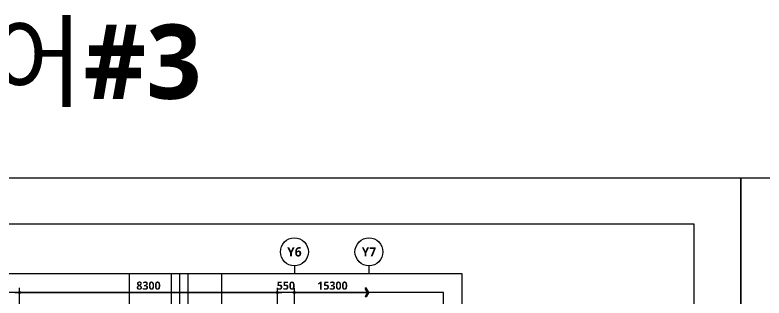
# Model space of a CAD drawing. Header units: millimetres. Extents: x 0 to 356400, y 0 to 68257.
# Drawn here: x 110275 to 134400, y 59121 to 68257 of the extents above; entities that cross this region are included whole.
import ezdxf
from ezdxf.enums import TextEntityAlignment as Align

# ---------------------------------------------------------------- set-up
doc = ezdxf.new("R2010")
doc.units = ezdxf.units.MM
doc.header["$LTSCALE"] = 75
doc.layers.get('Defpoints').update_dxf_attribs({"color": 161})
for name, color, linetype in [('A-ANNO-TEXT1', 7, 'Continuous'), ('A-ST-AXIS-BUB', 7, 'Continuous'), ('A-ST-AXIS-DIM', 7, 'Continuous')]:
    doc.layers.add(name, color=color, linetype=linetype)
for name, color, linetype, plot in [('Defpoint', 161, 'Continuous', False), ('G(그리드1)', 185, 'Continuous', False), ('G(그리드2)', 235, 'Continuous', False)]:
    doc.layers.add(name, color=color, linetype=linetype, plot=plot)
doc.styles.add('2020음성 1차', font='NanumGothicBold.ttf')
doc.styles.add('SH_대대리576', font='')
doc.styles.add('SH_진천_나눔', font='NanumGothicBold.ttf')
doc.styles.get('SH_대대리576').set_extended_font_data('NanumGothic', bold=True)
doc.dimstyles.new('SHP 75', dxfattribs={"dimscale": 75, "dimtxt": 3.5, "dimasz": 1, "dimexe": 2, "dimexo": 2, "dimgap": 1, "dimtad": 1, "dimdec": 0, "dimzin": 0, "dimdsep": 46, "dimtxsty": 'SH_대대리576', "dimblk": 'DIMDOT', "dimcen": 0.09, "dimclrd": 256, "dimclre": 256, "dimclrt": 3, "dimadec": 0, "dimazin": 1, "dimtfac": 1, "dimtdec": 0, "dimtix": 1, "dimtmove": 2, "dimatfit": 0, "dimldrblk": 'DIMDOT', "dimfxl": 1, "dimtfillclr": 3, "dimtolj": 1, "dimtzin": 0, "dimlwd": -1, "dimlwe": -1, "dimarcsym": 0})

# ---------------------------------------------------------------- blocks, each defined once
blk = doc.blocks.new('DIMDOT')
at = {"color": 0}
blk.add_line((-2, 0), (2, 0), dxfattribs=at)
for radius in [0.5, 0.25]:
    blk.add_circle((0, 0), radius, dxfattribs=at)
blk = doc.blocks.new('*D1398')
at = {"layer": 'A-ST-AXIS-DIM'}
for p, q in [((110425, 57650), (110425, 59450)), ((118725, 57650), (118725, 59450)), ((110500, 59300), (118650, 59300))]:
    blk.add_line(p, q, dxfattribs=at)
at = {"layer": 'Defpoints', "color": 0}
for p in [(118725, 59300), (110425, 57500), (118725, 57500)]:
    blk.add_point(p, dxfattribs=at)
at = {"layer": 'A-ST-AXIS-DIM', "linetype": 'ByBlock', "xscale": 75, "yscale": 75, "zscale": 75, "rotation": 180}
blk.add_blockref('DIMDOT', (110425, 59300), dxfattribs=at)
at = {"layer": 'A-ST-AXIS-DIM', "linetype": 'ByBlock', "xscale": 75, "yscale": 75, "zscale": 75}
blk.add_blockref('DIMDOT', (118725, 59300), dxfattribs=at)
at = {"layer": 'A-ST-AXIS-DIM', "color": 3, "insert": (114575, 59520), "char_height": 262.5, "attachment_point": 5, "style": 'SH_대대리576'}
blk.add_mtext('\\A1;8300', dxfattribs=at)
blk = doc.blocks.new('A-ST-AXIS-BUB-1')
at = {"layer": 'A-ST-AXIS-BUB'}
blk.add_line((0, 350), (0, 0), dxfattribs=at)
blk.add_circle((0, 950), 600, dxfattribs=at)
blk = doc.blocks.new('arrow1')
at = {"color": 0}
for p, q in [((0, 0), (0.286, 0.501)), ((0, 0), (0.286, -0.501)), ((0.165, 0), (0.41, 0.429)), ((0.165, 0), (0.41, -0.429)), ((0.286, 0.501), (0.41, 0.43)), ((0.286, -0.501), (0.41, -0.43))]:
    blk.add_line(p, q, dxfattribs=at)
blk = doc.blocks.new('*D1401')
at = {"layer": 'A-ST-AXIS-DIM'}
for p, q in [((118725, 57650), (118725, 59450)), ((119275, 57650), (119275, 59450)), ((118650, 59300), (118575, 59300)), ((119275, 59300), (118725, 59300)), ((119350, 59300), (119425, 59300))]:
    blk.add_line(p, q, dxfattribs=at)
at = {"layer": 'Defpoints', "color": 0}
for p in [(118725, 59300), (118725, 57500), (119275, 57500)]:
    blk.add_point(p, dxfattribs=at)
at = {"layer": 'A-ST-AXIS-DIM', "linetype": 'ByBlock', "xscale": 75, "yscale": 75, "zscale": 75}
blk.add_blockref('DIMDOT', (118725, 59300), dxfattribs=at)
at = {"layer": 'A-ST-AXIS-DIM', "linetype": 'ByBlock', "xscale": 75, "yscale": 75, "zscale": 75, "rotation": 180}
blk.add_blockref('DIMDOT', (119275, 59300), dxfattribs=at)
at = {"layer": 'A-ST-AXIS-DIM', "color": 3, "insert": (119000, 59519), "char_height": 262.5, "attachment_point": 5, "style": 'SH_대대리576'}
blk.add_mtext('\\A1;550', dxfattribs=at)
blk = doc.blocks.new('*D1402')
at = {"layer": 'A-ST-AXIS-DIM'}
for p, q in [((106775, 57650), (106775, 59450)), ((110425, 57650), (110425, 59450)), ((110350, 59300), (106850, 59300))]:
    blk.add_line(p, q, dxfattribs=at)
at = {"layer": 'Defpoints', "color": 0}
for p in [(106775, 59300), (106775, 57500), (110425, 57500)]:
    blk.add_point(p, dxfattribs=at)
at = {"layer": 'A-ST-AXIS-DIM', "linetype": 'ByBlock', "xscale": 75, "yscale": 75, "zscale": 75, "rotation": 180}
blk.add_blockref('DIMDOT', (106775, 59300), dxfattribs=at)
at = {"layer": 'A-ST-AXIS-DIM', "linetype": 'ByBlock', "xscale": 75, "yscale": 75, "zscale": 75}
blk.add_blockref('DIMDOT', (110425, 59300), dxfattribs=at)
at = {"layer": 'A-ST-AXIS-DIM', "color": 3, "insert": (108600, 59520), "char_height": 262.5, "attachment_point": 5, "style": 'SH_대대리576'}
blk.add_mtext('\\A1;3650', dxfattribs=at)

msp = doc.modelspace()

# ---------------------------------------------------------------- linework, layer by layer
at = {"layer": 'A-ST-AXIS-DIM'}
for p, q in [((119275, 58000), (119275, 59400)), ((119325, 59300), (121675, 59300))]:
    msp.add_line(p, q, dxfattribs=at)
at = {"layer": 'Defpoint'}
for points in [[(133650, 63000), (133650, 0), (89100, 0), (89100, 63000)], [(178200, 63000), (178200, 0), (133650, 0), (133650, 63000)], [(90600, 61500), (90600, 8250), (132150, 8250), (132150, 61500)]]:
    msp.add_lwpolyline(points, close=True, dxfattribs=at)
at = {"layer": 'G(그리드1)'}
for points in [[(124675, 59900), (98075, 59900), (98075, 6800), (124675, 6800)], [(124675, 59900), (100775, 59900), (100775, 6800), (124675, 6800)], [(124075, 59300), (101375, 59300), (101375, 7400), (124075, 7400)]]:
    msp.add_lwpolyline(points, close=True, dxfattribs=at)
at = {"layer": 'G(그리드2)'}
for p, q in [((113955, 59900), (113955, 7400)), ((115305, 59900), (115305, 7400)), ((115575, 59900), (115575, 7400)), ((115845, 59900), (115845, 7400)), ((116925, 59900), (116925, 7400))]:
    msp.add_line(p, q, dxfattribs=at)

# ---------------------------------------------------------------- block references
at = {"layer": 'A-ST-AXIS-BUB', "xscale": 0.75, "yscale": 0.75, "zscale": 0.75}
for p in [(119275, 59900), (121675, 59900)]:
    msp.add_blockref('A-ST-AXIS-BUB-1', p, dxfattribs=at)
at = {"layer": 'A-ST-AXIS-DIM'}
for name, p, xscale, yscale, zscale, rotation in [('arrow1', (121675, 59300), 300, 300, 300, 180.0000000000138), ('DIMDOT', (119275, 59300), 50, 50, 50, 180)]:
    msp.add_blockref(name, p, dxfattribs=dict(at, xscale=xscale, yscale=yscale, zscale=zscale, rotation=rotation))

# ---------------------------------------------------------------- texts
at = {"layer": 'A-ANNO-TEXT1', "style": 'SH_진천_나눔'}
for s, p in [('Y6', (119275, 60612.5)), ('Y7', (121675, 60612.5))]:
    msp.add_text(s, height=300, dxfattribs=at).set_placement(p, align=Align.MIDDLE_CENTER)
at = {"layer": 'A-ST-AXIS-DIM', "color": 3, "insert": (120500, 59519.9), "char_height": 262.5, "attachment_point": 5, "style": 'SH_진천_나눔'}
msp.add_mtext('\\A1;15300', dxfattribs=at)
at = {"layer": 'Defpoints', "style": '2020음성 1차'}
msp.add_text('코어#3', height=2400, dxfattribs=at).set_placement((111375, 66750), align=Align.MIDDLE_CENTER)

# ---------------------------------------------------------------- dimensions: what is measured, and where the dimension line sits
at = {"layer": 'A-ST-AXIS-DIM'}
for base, p1, p2, picture, middle in [((106775, 59300), (110425, 57500), (106775, 57500), '*D1402', (108600, 59519.9)), ((118725, 59300), (119275, 57500), (118725, 57500), '*D1401', (119000, 59519.3))]:
    dim = msp.add_linear_dim(base=base, p1=p1, p2=p2, angle=180, dimstyle='SHP 75', dxfattribs=at)
    dim.commit()
    dim.dimension.update_dxf_attribs({"geometry": picture, "text_midpoint": middle})
dim = msp.add_linear_dim(base=(118725, 59300), p1=(110425, 57500), p2=(118725, 57500), dimstyle='SHP 75', dxfattribs=at)
dim.commit()
dim.dimension.update_dxf_attribs({"geometry": '*D1398', "text_midpoint": (114575, 59519.9)})

doc.saveas('drawing.dxf')
